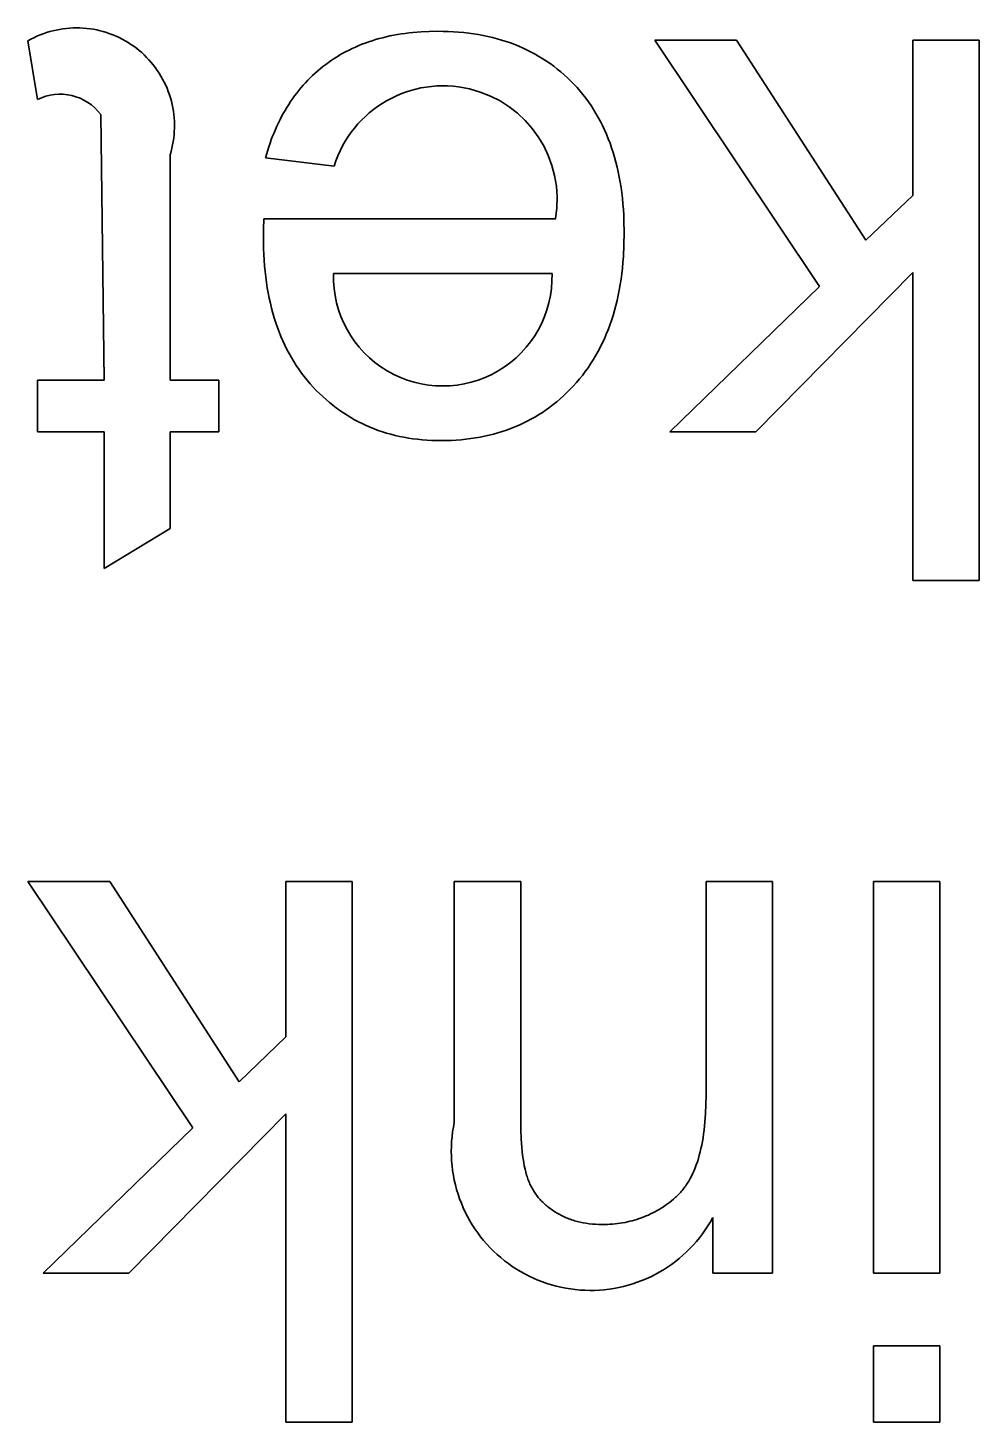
# Model space of a CAD drawing. Extents: x -1322 to 4351, y -2014 to 1793.
# Drawn here: x 685.11 to 689.78, y -606.5 to -599.66 of the extents above; entities that cross this region are included whole.
import ezdxf

# ---------------------------------------------------------------- set-up
doc = ezdxf.new("R2010")
doc.units = 0
doc.header["$MEASUREMENT"] = 0
doc.layers.add('01 Basic thick', color=7, linetype='CONTINUOUS', lineweight=35)

msp = doc.modelspace()

# ---------------------------------------------------------------- linework, layer by layer
at = {"layer": '01 Basic thick'}
for p, q in [((685.1881, -599.6879), (685.1725, -599.6938)), ((685.2038, -599.6825), (685.1881, -599.6879)), ((685.2197, -599.6776), (685.2038, -599.6825)), ((685.2358, -599.6733), (685.2197, -599.6776)), ((685.2521, -599.6696), (685.2358, -599.6733)), ((685.2684, -599.6664), (685.2521, -599.6696)), ((685.2849, -599.6638), (685.2684, -599.6664)), ((685.3014, -599.6618), (685.2849, -599.6638)), ((685.318, -599.6603), (685.3014, -599.6618)), ((685.3346, -599.6594), (685.318, -599.6603)), ((685.3512, -599.6591), (685.3346, -599.6594)), ((685.3679, -599.6594), (685.3512, -599.6591)), ((685.3845, -599.6602), (685.3679, -599.6594)), ((685.4011, -599.6617), (685.3845, -599.6602)), ((685.4176, -599.6637), (685.4011, -599.6617)), ((685.4341, -599.6662), (685.4176, -599.6637)), ((685.4504, -599.6694), (685.4341, -599.6662)), ((685.4667, -599.6731), (685.4504, -599.6694)), ((685.4828, -599.6773), (685.4667, -599.6731)), ((685.4987, -599.6822), (685.4828, -599.6773)), ((685.5145, -599.6875), (685.4987, -599.6822)), ((685.53, -599.6935), (685.5145, -599.6875)), ((686.926, -599.6919), (686.9075, -599.6953)), ((686.9447, -599.6889), (686.926, -599.6919)), ((686.9636, -599.6862), (686.9447, -599.6889)), ((686.9828, -599.6838), (686.9636, -599.6862)), ((687.0022, -599.6818), (686.9828, -599.6838)), ((687.0417, -599.6786), (687.0022, -599.6818)), ((687.0821, -599.6767), (687.0417, -599.6786)), ((687.1235, -599.676), (687.0821, -599.6767)), ((687.1497, -599.6763), (687.1235, -599.676)), ((687.1755, -599.677), (687.1497, -599.6763)), ((687.201, -599.6783), (687.1755, -599.677)), ((687.2262, -599.6801), (687.201, -599.6783)), ((687.251, -599.6824), (687.2262, -599.6801)), ((687.2754, -599.6852), (687.251, -599.6824)), ((687.2995, -599.6885), (687.2754, -599.6852)), ((687.3233, -599.6923), (687.2995, -599.6885)), ((687.3468, -599.6966), (687.3233, -599.6923)), ((685.1272, -599.7148), (685.1126, -599.7229)), ((685.1126, -599.7229), (685.1595, -600.0108)), ((685.1421, -599.7073), (685.1272, -599.7148)), ((685.1572, -599.7003), (685.1421, -599.7073)), ((685.1725, -599.6938), (685.1572, -599.7003)), ((685.5454, -599.6999), (685.53, -599.6935)), ((685.5605, -599.7069), (685.5454, -599.6999)), ((685.5754, -599.7144), (685.5605, -599.7069)), ((685.59, -599.7224), (685.5754, -599.7144)), ((685.6043, -599.7309), (685.59, -599.7224)), ((685.6183, -599.7399), (685.6043, -599.7309)), ((685.632, -599.7494), (685.6183, -599.7399)), ((685.6453, -599.7593), (685.632, -599.7494)), ((685.6583, -599.7697), (685.6453, -599.7593)), ((686.7041, -599.7601), (686.6887, -599.7676)), ((686.7198, -599.753), (686.7041, -599.7601)), ((686.7357, -599.7461), (686.7198, -599.753)), ((686.7518, -599.7396), (686.7357, -599.7461)), ((686.7682, -599.7334), (686.7518, -599.7396)), ((686.7848, -599.7276), (686.7682, -599.7334)), ((686.8016, -599.722), (686.7848, -599.7276)), ((686.8187, -599.7167), (686.8016, -599.722)), ((686.836, -599.7118), (686.8187, -599.7167)), ((686.8535, -599.7072), (686.836, -599.7118)), ((686.8713, -599.7029), (686.8535, -599.7072)), ((686.8893, -599.6989), (686.8713, -599.7029)), ((686.9075, -599.6953), (686.8893, -599.6989)), ((687.3699, -599.7014), (687.3468, -599.6966)), ((687.3926, -599.7068), (687.3699, -599.7014)), ((687.415, -599.7126), (687.3926, -599.7068)), ((687.4371, -599.7189), (687.415, -599.7126)), ((687.4588, -599.7258), (687.4371, -599.7189)), ((687.4802, -599.7332), (687.4588, -599.7258)), ((687.5013, -599.741), (687.4802, -599.7332)), ((687.522, -599.7494), (687.5013, -599.741)), ((687.5423, -599.7583), (687.522, -599.7494)), ((687.5624, -599.7677), (687.5423, -599.7583)), ((688.5901, -599.7194), (688.1885, -599.7194)), ((688.1885, -599.7194), (688.9973, -600.9277)), ((689.2246, -600.7011), (688.5901, -599.7194)), ((689.7798, -599.7194), (689.4547, -599.7194)), ((689.4547, -599.7194), (689.4547, -600.4806)), ((689.7798, -602.3703), (689.7798, -599.7194)), ((685.671, -599.7806), (685.6583, -599.7697)), ((685.6832, -599.7919), (685.671, -599.7806)), ((685.6951, -599.8036), (685.6832, -599.7919)), ((685.7065, -599.8157), (685.6951, -599.8036)), ((685.7175, -599.8282), (685.7065, -599.8157)), ((685.7281, -599.841), (685.7175, -599.8282)), ((686.5873, -599.8286), (686.5738, -599.8386)), ((686.6011, -599.8189), (686.5873, -599.8286)), ((686.6151, -599.8096), (686.6011, -599.8189)), ((686.6294, -599.8006), (686.6151, -599.8096)), ((686.6439, -599.7918), (686.6294, -599.8006)), ((686.6586, -599.7834), (686.6439, -599.7918)), ((686.6735, -599.7753), (686.6586, -599.7834)), ((686.6887, -599.7676), (686.6735, -599.7753)), ((687.582, -599.7776), (687.5624, -599.7677)), ((687.6014, -599.788), (687.582, -599.7776)), ((687.6204, -599.7989), (687.6014, -599.788)), ((687.6391, -599.8103), (687.6204, -599.7989)), ((687.6574, -599.8222), (687.6391, -599.8103)), ((687.6754, -599.8346), (687.6574, -599.8222)), ((685.7382, -599.8543), (685.7281, -599.841)), ((685.7478, -599.8678), (685.7382, -599.8543)), ((685.757, -599.8817), (685.7478, -599.8678)), ((685.7657, -599.8959), (685.757, -599.8817)), ((685.7739, -599.9104), (685.7657, -599.8959)), ((686.5099, -599.8928), (686.4979, -599.9044)), ((686.5221, -599.8814), (686.5099, -599.8928)), ((686.5346, -599.8704), (686.5221, -599.8814)), ((686.5474, -599.8595), (686.5346, -599.8704)), ((686.5605, -599.8489), (686.5474, -599.8595)), ((686.5738, -599.8386), (686.5605, -599.8489)), ((687.693, -599.8476), (687.6754, -599.8346)), ((687.7103, -599.861), (687.693, -599.8476)), ((687.7273, -599.8749), (687.7103, -599.861)), ((687.7439, -599.8894), (687.7273, -599.8749)), ((687.7602, -599.9043), (687.7439, -599.8894)), ((685.7816, -599.9252), (685.7739, -599.9104)), ((685.7888, -599.9402), (685.7816, -599.9252)), ((685.7954, -599.9555), (685.7888, -599.9402)), ((685.8015, -599.971), (685.7954, -599.9555)), ((686.4526, -599.9534), (686.4419, -599.9663)), ((686.4635, -599.9407), (686.4526, -599.9534)), ((686.4747, -599.9284), (686.4635, -599.9407)), ((686.4862, -599.9163), (686.4747, -599.9284)), ((686.4979, -599.9044), (686.4862, -599.9163)), ((687.7761, -599.9198), (687.7602, -599.9043)), ((687.7917, -599.9357), (687.7761, -599.9198)), ((687.8069, -599.9521), (687.7917, -599.9357)), ((687.8216, -599.969), (687.8069, -599.9521)), ((685.8071, -599.9867), (685.8015, -599.971)), ((685.8121, -600.0026), (685.8071, -599.9867)), ((685.8166, -600.0186), (685.8121, -600.0026)), ((685.8205, -600.0348), (685.8166, -600.0186)), ((686.4019, -600.0203), (686.3925, -600.0345)), ((686.4115, -600.0064), (686.4019, -600.0203)), ((686.4213, -599.9928), (686.4115, -600.0064)), ((686.4315, -599.9794), (686.4213, -599.9928)), ((686.4419, -599.9663), (686.4315, -599.9794)), ((687.8358, -599.9862), (687.8216, -599.969)), ((687.8496, -600.0038), (687.8358, -599.9862)), ((687.8628, -600.0219), (687.8496, -600.0038)), ((687.8756, -600.0403), (687.8628, -600.0219)), ((685.4702, -600.0845), (685.4874, -601.3865)), ((685.8238, -600.0511), (685.8205, -600.0348)), ((685.8266, -600.0675), (685.8238, -600.0511)), ((685.8288, -600.084), (685.8266, -600.0675)), ((685.8304, -600.1006), (685.8288, -600.084)), ((685.8315, -600.1172), (685.8304, -600.1006)), ((686.3577, -600.0937), (686.3497, -600.1092)), ((686.366, -600.0785), (686.3577, -600.0937)), ((686.3746, -600.0636), (686.366, -600.0785)), ((686.3834, -600.0489), (686.3746, -600.0636)), ((686.3925, -600.0345), (686.3834, -600.0489)), ((687.8879, -600.0592), (687.8756, -600.0403)), ((687.8997, -600.0785), (687.8879, -600.0592)), ((687.911, -600.0981), (687.8997, -600.0785)), ((687.9219, -600.1182), (687.911, -600.0981)), ((685.8299, -600.1837), (685.8312, -600.1671)), ((685.8312, -600.1671), (685.8319, -600.1505)), ((685.832, -600.1338), (685.8315, -600.1172)), ((685.8319, -600.1505), (685.832, -600.1338)), ((686.3272, -600.157), (686.3203, -600.1735)), ((686.3345, -600.1408), (686.3272, -600.157)), ((686.342, -600.1249), (686.3345, -600.1408)), ((686.3497, -600.1092), (686.342, -600.1249)), ((687.9322, -600.1387), (687.9219, -600.1182)), ((687.9421, -600.1596), (687.9322, -600.1387)), ((687.9515, -600.1809), (687.9421, -600.1596)), ((685.8192, -600.2494), (685.8228, -600.2332)), ((685.8228, -600.2332), (685.8257, -600.2168)), ((685.8257, -600.2168), (685.8281, -600.2003)), ((685.8281, -600.2003), (685.8299, -600.1837)), ((686.3009, -600.2245), (686.295, -600.242)), ((686.3071, -600.2072), (686.3009, -600.2245)), ((686.3136, -600.1902), (686.3071, -600.2072)), ((686.3203, -600.1735), (686.3136, -600.1902)), ((687.9604, -600.2026), (687.9515, -600.1809)), ((687.9688, -600.2247), (687.9604, -600.2026)), ((687.9768, -600.2473), (687.9688, -600.2247)), ((685.8105, -600.2816), (685.8151, -600.2656)), ((685.8105, -601.3865), (685.8105, -600.2816)), ((685.8151, -600.2656), (685.8192, -600.2494)), ((686.2894, -600.2597), (686.2789, -600.296)), ((686.2789, -600.296), (686.6151, -600.338)), ((686.295, -600.242), (686.2894, -600.2597)), ((687.9842, -600.2702), (687.9768, -600.2473)), ((687.9912, -600.2936), (687.9842, -600.2702)), ((687.9977, -600.3173), (687.9912, -600.2936)), ((688.0037, -600.3415), (687.9977, -600.3173)), ((688.0093, -600.366), (688.0037, -600.3415)), ((688.0143, -600.391), (688.0093, -600.366)), ((688.0189, -600.4164), (688.0143, -600.391)), ((688.023, -600.4422), (688.0189, -600.4164)), ((688.0266, -600.4684), (688.023, -600.4422)), ((688.0297, -600.495), (688.0266, -600.4684)), ((688.0323, -600.522), (688.0297, -600.495)), ((689.4547, -600.4806), (689.2246, -600.7011)), ((688.0345, -600.5494), (688.0323, -600.522)), ((688.0362, -600.5773), (688.0345, -600.5494)), ((688.0374, -600.6055), (688.0362, -600.5773)), ((686.2684, -600.647), (686.2679, -600.6832)), ((686.27, -600.5964), (686.2684, -600.647)), ((687.7022, -600.5964), (686.27, -600.5964)), ((688.0383, -600.6632), (688.0374, -600.6055)), ((686.2679, -600.6832), (686.2689, -600.7418)), ((688.0374, -600.7229), (688.0383, -600.6632)), ((686.2689, -600.7418), (686.2701, -600.7704)), ((686.2701, -600.7704), (686.2717, -600.7987)), ((688.0323, -600.8093), (688.0345, -600.781)), ((688.0345, -600.781), (688.0374, -600.7229)), ((686.2717, -600.7987), (686.2739, -600.8265)), ((686.2739, -600.8265), (686.2765, -600.8539)), ((686.2765, -600.8539), (686.2797, -600.8809)), ((688.0265, -600.8648), (688.0296, -600.8373)), ((688.0296, -600.8373), (688.0323, -600.8093)), ((686.2797, -600.8809), (686.2832, -600.9075)), ((686.2832, -600.9075), (686.2873, -600.9337)), ((687.6843, -600.8643), (686.6117, -600.8643)), ((688.0141, -600.9449), (688.0187, -600.9186)), ((688.0187, -600.9186), (688.0228, -600.8919)), ((688.0228, -600.8919), (688.0265, -600.8648)), ((688.6838, -601.64), (689.4547, -600.8588)), ((689.4547, -600.8588), (689.4547, -602.3703)), ((686.2873, -600.9337), (686.2919, -600.9595)), ((686.2919, -600.9595), (686.2969, -600.9848)), ((686.2969, -600.9848), (686.3024, -601.0097)), ((688.0034, -600.9962), (688.009, -600.9707)), ((688.009, -600.9707), (688.0141, -600.9449)), ((688.9973, -600.9277), (688.2629, -601.64)), ((686.3024, -601.0097), (686.3084, -601.0342)), ((686.3084, -601.0342), (686.3149, -601.0583)), ((686.3149, -601.0583), (686.3218, -601.082)), ((687.9837, -601.0699), (687.9908, -601.0457)), ((687.9908, -601.0457), (687.9973, -601.0211)), ((687.9973, -601.0211), (688.0034, -600.9962)), ((686.3218, -601.082), (686.3292, -601.1053)), ((686.3292, -601.1053), (686.3371, -601.1281)), ((686.3371, -601.1281), (686.3455, -601.1506)), ((687.9596, -601.1397), (687.9681, -601.1169)), ((687.9681, -601.1169), (687.9762, -601.0936)), ((687.9762, -601.0936), (687.9837, -601.0699)), ((686.3455, -601.1506), (686.3543, -601.1726)), ((686.3543, -601.1726), (686.3636, -601.1942)), ((686.3636, -601.1942), (686.3734, -601.2154)), ((687.9311, -601.2058), (687.9411, -601.1842)), ((687.9411, -601.1842), (687.9506, -601.1622)), ((687.9506, -601.1622), (687.9596, -601.1397)), ((686.3734, -601.2154), (686.3837, -601.2361)), ((686.3837, -601.2361), (686.3944, -601.2565)), ((686.3944, -601.2565), (686.4057, -601.2764)), ((687.8983, -601.2681), (687.9097, -601.2478)), ((687.9097, -601.2478), (687.9207, -601.227)), ((687.9207, -601.227), (687.9311, -601.2058)), ((686.4057, -601.2764), (686.4173, -601.296)), ((686.4173, -601.296), (686.4295, -601.3151)), ((686.4295, -601.3151), (686.4422, -601.3338)), ((687.8475, -601.3452), (687.861, -601.3265)), ((687.861, -601.3265), (687.8739, -601.3075)), ((687.8739, -601.3075), (687.8863, -601.288)), ((687.8863, -601.288), (687.8983, -601.2681)), ((685.4874, -601.3865), (685.1595, -601.3865)), ((685.1595, -601.3865), (685.1595, -601.64)), ((686.0495, -601.3865), (685.8105, -601.3865)), ((686.0495, -601.64), (686.0495, -601.3865)), ((686.4422, -601.3338), (686.4553, -601.352)), ((686.4553, -601.352), (686.4689, -601.3699)), ((686.4689, -601.3699), (686.4829, -601.3873)), ((686.4829, -601.3873), (686.4974, -601.4044)), ((687.789, -601.4155), (687.8043, -601.3985)), ((687.8043, -601.3985), (687.8192, -601.3812)), ((687.8192, -601.3812), (687.8336, -601.3634)), ((687.8336, -601.3634), (687.8475, -601.3452)), ((686.4974, -601.4044), (686.5125, -601.421)), ((686.5125, -601.421), (686.5278, -601.4371)), ((686.5278, -601.4371), (686.5435, -601.4528)), ((686.5435, -601.4528), (686.5594, -601.4679)), ((686.5594, -601.4679), (686.5756, -601.4825)), ((687.7244, -601.4782), (687.7409, -601.4633)), ((687.7409, -601.4633), (687.7572, -601.4479)), ((687.7572, -601.4479), (687.7733, -601.4319)), ((687.7733, -601.4319), (687.789, -601.4155)), ((686.5756, -601.4825), (686.5921, -601.4966)), ((686.5921, -601.4966), (686.6089, -601.5102)), ((686.6089, -601.5102), (686.626, -601.5232)), ((686.626, -601.5232), (686.6433, -601.5358)), ((686.6433, -601.5358), (686.6609, -601.5478)), ((687.637, -601.5449), (687.655, -601.5326)), ((687.655, -601.5326), (687.6728, -601.5198)), ((687.6728, -601.5198), (687.6903, -601.5064)), ((687.6903, -601.5064), (687.7075, -601.4926)), ((687.7075, -601.4926), (687.7244, -601.4782)), ((686.6609, -601.5478), (686.6788, -601.5594)), ((686.6788, -601.5594), (686.6969, -601.5704)), ((686.6969, -601.5704), (686.7153, -601.5809)), ((686.7153, -601.5809), (686.734, -601.5909)), ((686.734, -601.5909), (686.753, -601.6004)), ((686.753, -601.6004), (686.7723, -601.6094)), ((687.5225, -601.6077), (687.5423, -601.5986)), ((687.5423, -601.5986), (687.5618, -601.5889)), ((687.5618, -601.5889), (687.581, -601.5787)), ((687.581, -601.5787), (687.6, -601.5679)), ((687.6, -601.5679), (687.6186, -601.5567)), ((687.6186, -601.5567), (687.637, -601.5449)), ((685.1595, -601.64), (685.4874, -601.64)), ((685.4874, -601.64), (685.4874, -602.311)), ((685.8105, -602.1154), (685.8105, -601.64)), ((685.8105, -601.64), (686.0495, -601.64)), ((686.7723, -601.6094), (686.7918, -601.6178)), ((686.7918, -601.6178), (686.8116, -601.6258)), ((686.8116, -601.6258), (686.8317, -601.6332)), ((686.8317, -601.6332), (686.852, -601.6401)), ((686.852, -601.6401), (686.8727, -601.6465)), ((686.8727, -601.6465), (686.8936, -601.6524)), ((686.8936, -601.6524), (686.9147, -601.6578)), ((686.9147, -601.6578), (686.9362, -601.6627)), ((686.9362, -601.6627), (686.9579, -601.667)), ((686.9579, -601.667), (686.9799, -601.6709)), ((686.9799, -601.6709), (687.0021, -601.6742)), ((687.0021, -601.6742), (687.0247, -601.677)), ((687.2621, -601.6769), (687.2854, -601.674)), ((687.2854, -601.674), (687.3084, -601.6706)), ((687.3084, -601.6706), (687.3311, -601.6667)), ((687.3311, -601.6667), (687.3536, -601.6622)), ((687.3536, -601.6622), (687.3757, -601.6572)), ((687.3757, -601.6572), (687.3975, -601.6517)), ((687.3975, -601.6517), (687.4191, -601.6457)), ((687.4191, -601.6457), (687.4403, -601.6391)), ((687.4403, -601.6391), (687.4613, -601.6321)), ((687.4613, -601.6321), (687.482, -601.6245)), ((687.482, -601.6245), (687.5024, -601.6164)), ((687.5024, -601.6164), (687.5225, -601.6077)), ((688.2629, -601.64), (688.6838, -601.64)), ((687.0247, -601.677), (687.0475, -601.6793)), ((687.0475, -601.6793), (687.0706, -601.6811)), ((687.0706, -601.6811), (687.0939, -601.6824)), ((687.0939, -601.6824), (687.1175, -601.6832)), ((687.1175, -601.6832), (687.1414, -601.6834)), ((687.1414, -601.6834), (687.1661, -601.6832)), ((687.1661, -601.6832), (687.1906, -601.6824)), ((687.1906, -601.6824), (687.2147, -601.6811)), ((687.2147, -601.6811), (687.2386, -601.6792)), ((687.2386, -601.6792), (687.2621, -601.6769)), ((685.4874, -602.311), (685.8105, -602.1154)), ((689.4547, -602.3703), (689.7798, -602.3703)), ((685.5143, -603.8464), (685.1126, -603.8464)), ((685.1126, -603.8464), (685.9214, -605.0547)), ((686.1487, -604.8287), (685.5143, -603.8464)), ((686.704, -603.8464), (686.3788, -603.8464)), ((686.3788, -603.8464), (686.3788, -604.6083)), ((686.704, -606.4979), (686.704, -603.8464)), ((687.2048, -603.8464), (687.2048, -605.0278)), ((687.5306, -603.8464), (687.2048, -603.8464)), ((687.5306, -605.0147), (687.5306, -603.8464)), ((688.44, -603.8464), (688.44, -604.8955)), ((688.7658, -603.8464), (688.44, -603.8464)), ((688.7658, -605.767), (688.7658, -603.8464)), ((689.5863, -603.8464), (689.2611, -603.8464)), ((689.2611, -603.8464), (689.2611, -605.767)), ((689.5863, -605.767), (689.5863, -603.8464)), ((686.3788, -604.6083), (686.1487, -604.8287)), ((688.4394, -604.9407), (688.4376, -604.9841)), ((688.44, -604.8955), (688.4394, -604.9407)), ((685.6079, -605.767), (686.3788, -604.9858)), ((686.3788, -604.9858), (686.3788, -606.4979)), ((687.5312, -605.063), (687.5306, -605.0147)), ((688.4347, -605.0255), (688.4305, -605.0652)), ((688.4376, -604.9841), (688.4347, -605.0255)), ((685.9214, -605.0547), (685.187, -605.767)), ((687.1966, -605.0746), (687.1937, -605.0982)), ((687.2003, -605.0511), (687.1966, -605.0746)), ((687.2048, -605.0278), (687.2003, -605.0511)), ((687.533, -605.1081), (687.5312, -605.063)), ((688.428, -605.0843), (688.4252, -605.1029)), ((688.4305, -605.0652), (688.428, -605.0843)), ((687.1904, -605.1456), (687.19, -605.1694)), ((687.1916, -605.1219), (687.1904, -605.1456)), ((687.1937, -605.0982), (687.1916, -605.1219)), ((687.5359, -605.1501), (687.533, -605.1081)), ((687.5378, -605.1698), (687.5359, -605.1501)), ((688.4151, -605.1561), (688.4111, -605.1729)), ((688.4187, -605.1388), (688.4151, -605.1561)), ((688.4221, -605.1211), (688.4187, -605.1388)), ((688.4252, -605.1029), (688.4221, -605.1211)), ((687.19, -605.1694), (687.1904, -605.1931)), ((687.1904, -605.1931), (687.1916, -605.2168)), ((687.1916, -605.2168), (687.1937, -605.2405)), ((687.54, -605.1888), (687.5378, -605.1698)), ((687.5425, -605.207), (687.54, -605.1888)), ((687.5453, -605.2245), (687.5425, -605.207)), ((687.5484, -605.2411), (687.5453, -605.2245)), ((688.3974, -605.2205), (688.3922, -605.2355)), ((688.4022, -605.2051), (688.3974, -605.2205)), ((688.4068, -605.1892), (688.4022, -605.2051)), ((688.4111, -605.1729), (688.4068, -605.1892)), ((687.1937, -605.2405), (687.1966, -605.2641)), ((687.1966, -605.2641), (687.2003, -605.2876)), ((687.2003, -605.2876), (687.2048, -605.3109)), ((687.5518, -605.2569), (687.5484, -605.2411)), ((687.5556, -605.272), (687.5518, -605.2569)), ((687.5596, -605.2862), (687.5556, -605.272)), ((687.5617, -605.293), (687.5596, -605.2862)), ((687.5639, -605.2997), (687.5617, -605.293)), ((687.5662, -605.3061), (687.5639, -605.2997)), ((688.3687, -605.2907), (688.362, -605.3033)), ((688.375, -605.2776), (688.3687, -605.2907)), ((688.381, -605.264), (688.375, -605.2776)), ((688.3868, -605.25), (688.381, -605.264)), ((688.3922, -605.2355), (688.3868, -605.25)), ((687.2048, -605.3109), (687.2102, -605.334)), ((687.2102, -605.334), (687.2163, -605.357)), ((687.2163, -605.357), (687.2232, -605.3797)), ((687.5685, -605.3123), (687.5662, -605.3061)), ((687.571, -605.3184), (687.5685, -605.3123)), ((687.5735, -605.3244), (687.571, -605.3184)), ((687.5762, -605.3304), (687.5735, -605.3244)), ((687.579, -605.3363), (687.5762, -605.3304)), ((687.5819, -605.342), (687.579, -605.3363)), ((687.5849, -605.3478), (687.5819, -605.342)), ((687.588, -605.3534), (687.5849, -605.3478)), ((687.5913, -605.359), (687.588, -605.3534)), ((687.5946, -605.3644), (687.5913, -605.359)), ((687.5981, -605.3698), (687.5946, -605.3644)), ((688.3203, -605.3646), (688.3161, -605.3695)), ((688.3245, -605.3596), (688.3203, -605.3646)), ((688.3285, -605.3545), (688.3245, -605.3596)), ((688.3326, -605.3493), (688.3285, -605.3545)), ((688.3365, -605.3439), (688.3326, -605.3493)), ((688.3404, -605.3385), (688.3365, -605.3439)), ((688.3442, -605.3329), (688.3404, -605.3385)), ((688.3479, -605.3272), (688.3442, -605.3329)), ((688.3515, -605.3214), (688.3479, -605.3272)), ((688.3551, -605.3155), (688.3515, -605.3214)), ((688.362, -605.3033), (688.3551, -605.3155)), ((687.2232, -605.3797), (687.2309, -605.4022)), ((687.2309, -605.4022), (687.2394, -605.4244)), ((687.2394, -605.4244), (687.2487, -605.4463)), ((687.6017, -605.3752), (687.5981, -605.3698)), ((687.6054, -605.3804), (687.6017, -605.3752)), ((687.6092, -605.3856), (687.6054, -605.3804)), ((687.6131, -605.3907), (687.6092, -605.3856)), ((687.6171, -605.3957), (687.6131, -605.3907)), ((687.6213, -605.4007), (687.6171, -605.3957)), ((687.6256, -605.4055), (687.6213, -605.4007)), ((687.63, -605.4103), (687.6256, -605.4055)), ((687.6345, -605.4151), (687.63, -605.4103)), ((687.6391, -605.4197), (687.6345, -605.4151)), ((687.6438, -605.4243), (687.6391, -605.4197)), ((687.6487, -605.4287), (687.6438, -605.4243)), ((687.6536, -605.4332), (687.6487, -605.4287)), ((687.6587, -605.4375), (687.6536, -605.4332)), ((688.2405, -605.4345), (688.2305, -605.4413)), ((688.2505, -605.4274), (688.2405, -605.4345)), ((688.2603, -605.42), (688.2505, -605.4274)), ((688.27, -605.4124), (688.2603, -605.42)), ((688.2796, -605.4045), (688.27, -605.4124)), ((688.2891, -605.3964), (688.2796, -605.4045)), ((688.2938, -605.3922), (688.2891, -605.3964)), ((688.2984, -605.3879), (688.2938, -605.3922)), ((688.3029, -605.3835), (688.2984, -605.3879)), ((688.3074, -605.3789), (688.3029, -605.3835)), ((688.3117, -605.3743), (688.3074, -605.3789)), ((688.3161, -605.3695), (688.3117, -605.3743)), ((687.2487, -605.4463), (687.2587, -605.4678)), ((687.2587, -605.4678), (687.2695, -605.489)), ((687.2695, -605.489), (687.281, -605.5098)), ((687.6639, -605.4417), (687.6587, -605.4375)), ((687.6692, -605.4459), (687.6639, -605.4417)), ((687.6746, -605.45), (687.6692, -605.4459)), ((687.6802, -605.4541), (687.6746, -605.45)), ((687.6859, -605.458), (687.6802, -605.4541)), ((687.6916, -605.4619), (687.6859, -605.458)), ((687.6975, -605.4657), (687.6916, -605.4619)), ((687.7096, -605.473), (687.6975, -605.4657)), ((687.7157, -605.4765), (687.7096, -605.473)), ((687.7219, -605.4799), (687.7157, -605.4765)), ((687.7281, -605.4832), (687.7219, -605.4799)), ((687.7344, -605.4864), (687.7281, -605.4832)), ((687.7408, -605.4894), (687.7344, -605.4864)), ((687.7473, -605.4924), (687.7408, -605.4894)), ((687.7538, -605.4952), (687.7473, -605.4924)), ((687.7604, -605.4979), (687.7538, -605.4952)), ((687.767, -605.5005), (687.7604, -605.4979)), ((687.7737, -605.503), (687.767, -605.5005)), ((687.7805, -605.5054), (687.7737, -605.503)), ((688.1012, -605.5033), (688.0897, -605.5068)), ((688.1126, -605.4996), (688.1012, -605.5033)), ((688.1238, -605.4956), (688.1126, -605.4996)), ((688.135, -605.4913), (688.1238, -605.4956)), ((688.1461, -605.4868), (688.135, -605.4913)), ((688.157, -605.482), (688.1461, -605.4868)), ((688.1678, -605.477), (688.157, -605.482)), ((688.1786, -605.4717), (688.1678, -605.477)), ((688.1892, -605.4661), (688.1786, -605.4717)), ((688.1997, -605.4603), (688.1892, -605.4661)), ((688.2101, -605.4542), (688.1997, -605.4603)), ((688.2203, -605.4479), (688.2101, -605.4542)), ((688.2305, -605.4413), (688.2203, -605.4479)), ((688.4614, -605.5149), (688.473, -605.4942)), ((688.473, -605.4942), (688.473, -605.767)), ((687.281, -605.5098), (687.2932, -605.5302)), ((687.2932, -605.5302), (687.3061, -605.5501)), ((687.3061, -605.5501), (687.3197, -605.5696)), ((687.3197, -605.5696), (687.334, -605.5886)), ((687.7874, -605.5076), (687.7805, -605.5054)), ((687.7943, -605.5098), (687.7874, -605.5076)), ((687.8013, -605.5118), (687.7943, -605.5098)), ((687.8083, -605.5137), (687.8013, -605.5118)), ((687.8226, -605.5172), (687.8083, -605.5137)), ((687.8372, -605.5202), (687.8226, -605.5172)), ((687.8521, -605.5228), (687.8372, -605.5202)), ((687.8672, -605.5249), (687.8521, -605.5228)), ((687.8825, -605.5265), (687.8672, -605.5249)), ((687.8982, -605.5277), (687.8825, -605.5265)), ((687.914, -605.5284), (687.8982, -605.5277)), ((687.9302, -605.5286), (687.914, -605.5284)), ((687.9431, -605.5285), (687.9302, -605.5286)), ((687.9559, -605.5281), (687.9431, -605.5285)), ((687.9686, -605.5275), (687.9559, -605.5281)), ((687.9812, -605.5266), (687.9686, -605.5275)), ((687.9937, -605.5254), (687.9812, -605.5266)), ((688.0061, -605.524), (687.9937, -605.5254)), ((688.0184, -605.5223), (688.0061, -605.524)), ((688.0305, -605.5204), (688.0184, -605.5223)), ((688.0426, -605.5182), (688.0305, -605.5204)), ((688.0545, -605.5157), (688.0426, -605.5182)), ((688.0664, -605.513), (688.0545, -605.5157)), ((688.0781, -605.51), (688.0664, -605.513)), ((688.0897, -605.5068), (688.0781, -605.51)), ((688.4221, -605.5744), (688.4359, -605.555)), ((688.4359, -605.555), (688.449, -605.5352)), ((688.449, -605.5352), (688.4614, -605.5149)), ((687.334, -605.5886), (687.3489, -605.6071)), ((687.3489, -605.6071), (687.3644, -605.6251)), ((687.3644, -605.6251), (687.3806, -605.6425)), ((688.3606, -605.6467), (688.3769, -605.6294)), ((688.3769, -605.6294), (688.3926, -605.6116)), ((688.3926, -605.6116), (688.4077, -605.5932)), ((688.4077, -605.5932), (688.4221, -605.5744)), ((687.3806, -605.6425), (687.3974, -605.6593)), ((687.3974, -605.6593), (687.4147, -605.6756)), ((687.4147, -605.6756), (687.4326, -605.6912)), ((687.4326, -605.6912), (687.451, -605.7062)), ((687.451, -605.7062), (687.47, -605.7205)), ((688.2705, -605.724), (688.2896, -605.7098)), ((688.2896, -605.7098), (688.3082, -605.695)), ((688.3082, -605.695), (688.3262, -605.6795)), ((688.3262, -605.6795), (688.3437, -605.6634)), ((688.3437, -605.6634), (688.3606, -605.6467)), ((685.187, -605.767), (685.6079, -605.767)), ((687.47, -605.7205), (687.4894, -605.7342)), ((687.4894, -605.7342), (687.5093, -605.7472)), ((687.5093, -605.7472), (687.5296, -605.7595)), ((687.5296, -605.7595), (687.5504, -605.7711)), ((687.5504, -605.7711), (687.5715, -605.7819)), ((688.1685, -605.7845), (688.1897, -605.7738)), ((688.1897, -605.7738), (688.2106, -605.7624)), ((688.2106, -605.7624), (688.231, -605.7503)), ((688.231, -605.7503), (688.251, -605.7375)), ((688.251, -605.7375), (688.2705, -605.724)), ((688.473, -605.767), (688.7658, -605.767)), ((689.2611, -605.767), (689.5863, -605.767)), ((687.5715, -605.7819), (687.593, -605.792)), ((687.593, -605.792), (687.6149, -605.8014)), ((687.6149, -605.8014), (687.637, -605.81)), ((687.637, -605.81), (687.6595, -605.8178)), ((687.6595, -605.8178), (687.6822, -605.8248)), ((687.6822, -605.8248), (687.7051, -605.8311)), ((687.7051, -605.8311), (687.7282, -605.8365)), ((687.7282, -605.8365), (687.7515, -605.8411)), ((687.7515, -605.8411), (687.775, -605.8449)), ((687.775, -605.8449), (687.7986, -605.8479)), ((687.9409, -605.8485), (687.9645, -605.8457)), ((687.9645, -605.8457), (687.988, -605.8421)), ((687.988, -605.8421), (688.0113, -605.8377)), ((688.0113, -605.8377), (688.0345, -605.8325)), ((688.0345, -605.8325), (688.0575, -605.8264)), ((688.0575, -605.8264), (688.0802, -605.8196)), ((688.0802, -605.8196), (688.1027, -605.812)), ((688.1027, -605.812), (688.125, -605.8036)), ((688.125, -605.8036), (688.1469, -605.7944)), ((688.1469, -605.7944), (688.1685, -605.7845)), ((687.7986, -605.8479), (687.8222, -605.8501)), ((687.8222, -605.8501), (687.8459, -605.8514)), ((687.8459, -605.8514), (687.8697, -605.8519)), ((687.8697, -605.8519), (687.8935, -605.8516)), ((687.8935, -605.8516), (687.9172, -605.8505)), ((687.9172, -605.8505), (687.9409, -605.8485)), ((689.5863, -606.1231), (689.2611, -606.1231)), ((689.2611, -606.1231), (689.2611, -606.4979)), ((689.5863, -606.4979), (689.5863, -606.1231)), ((686.3788, -606.4979), (686.704, -606.4979)), ((689.2611, -606.4979), (689.5863, -606.4979))]:
    msp.add_line(p, q, dxfattribs=at)
at = {"layer": '01 Basic thick', "extrusion": (0, 0, -1)}
for centre, radius, start, end in [((-687.1501, -600.5032), 0.5599, 17.1516, 189.5843), ((-685.2708, -600.2332), 0.2487, 63.40513, 143.28825)]:
    msp.add_arc(centre, radius, start, end, dxfattribs=at)
at = {"layer": '01 Basic thick'}
msp.add_arc((687.148, -600.8791), 0.5365, 178.42964, 1.57036, dxfattribs=at)

doc.saveas('drawing.dxf')
